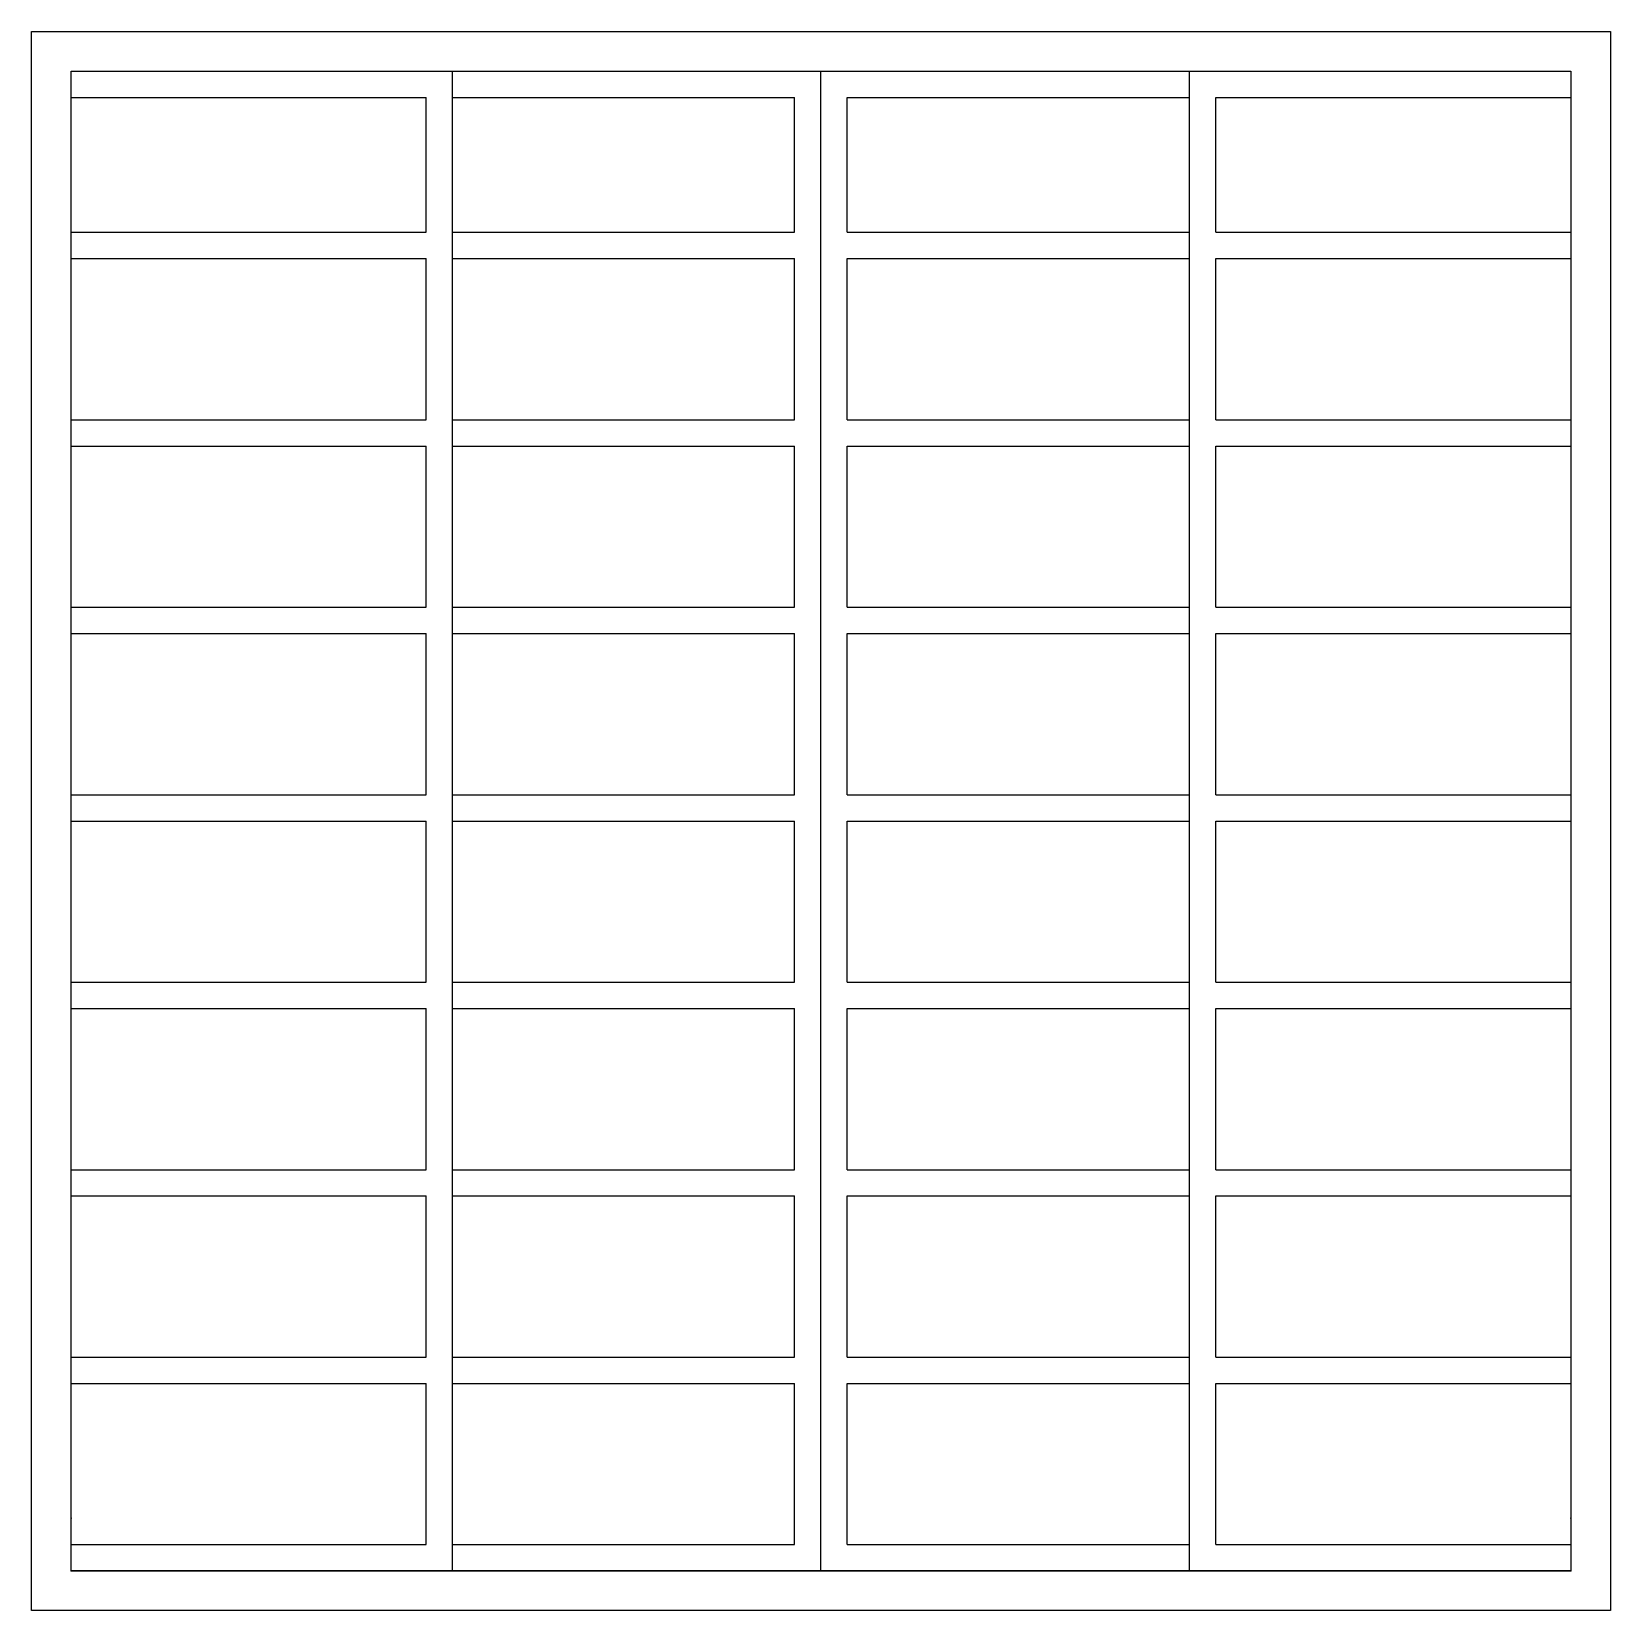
# Model space of a CAD drawing. Extents: x 35.73 to 36.93, y 9.23 to 10.43.
import ezdxf

# ---------------------------------------------------------------- set-up
doc = ezdxf.new("R2010")
doc.units = 0
doc.header["$MEASUREMENT"] = 0
doc.layers.add('ESQUADRIAS', color=7, linetype='CONTINUOUS')

msp = doc.modelspace()

# ---------------------------------------------------------------- linework, layer by layer
at = {"layer": 'ESQUADRIAS', "linetype": 'CONTINUOUS'}
for p, q in [((35.7339, 9.2292), (35.7339, 10.4292)), ((35.7339, 10.4292), (36.9339, 10.4292)), ((36.9339, 10.4292), (36.9339, 9.2292)), ((35.7639, 9.2592), (35.7639, 10.3992)), ((35.7639, 10.3992), (36.9039, 10.3992)), ((35.7639, 10.3992), (36.9039, 10.3992)), ((36.0539, 9.2592), (36.0539, 10.3992)), ((36.3339, 9.2592), (36.3339, 10.3992)), ((36.6139, 9.2592), (36.6139, 10.3992)), ((36.9039, 10.3992), (36.9039, 9.2592)), ((35.7639, 10.3792), (36.0339, 10.3792)), ((36.0339, 10.2767), (36.0339, 10.3792)), ((36.0539, 10.3792), (36.3139, 10.3792)), ((36.3139, 10.2767), (36.3139, 10.3792)), ((36.3539, 10.3792), (36.6139, 10.3792)), ((36.3539, 10.2767), (36.3539, 10.3792)), ((36.6339, 10.3792), (36.9039, 10.3792)), ((36.6339, 10.2767), (36.6339, 10.3792)), ((35.7639, 10.2767), (36.0339, 10.2767)), ((36.0539, 10.2767), (36.3139, 10.2767)), ((36.3539, 10.2767), (36.6139, 10.2767)), ((36.6339, 10.2767), (36.9039, 10.2767)), ((35.7639, 10.2567), (36.0339, 10.2567)), ((36.0339, 10.1342), (36.0339, 10.2567)), ((36.0539, 10.2567), (36.3139, 10.2567)), ((36.3139, 10.1342), (36.3139, 10.2567)), ((36.3539, 10.1342), (36.3539, 10.2567)), ((36.3539, 10.2567), (36.6139, 10.2567)), ((36.6339, 10.1342), (36.6339, 10.2567)), ((36.6339, 10.2567), (36.9039, 10.2567)), ((35.7639, 10.1342), (36.0339, 10.1342)), ((36.0539, 10.1342), (36.3139, 10.1342)), ((36.3539, 10.1342), (36.6139, 10.1342)), ((36.6339, 10.1342), (36.9039, 10.1342)), ((35.7639, 10.1142), (36.0339, 10.1142)), ((36.0339, 9.9917), (36.0339, 10.1142)), ((36.0539, 10.1142), (36.3139, 10.1142)), ((36.3139, 9.9917), (36.3139, 10.1142)), ((36.3539, 10.1142), (36.6139, 10.1142)), ((36.3539, 9.9917), (36.3539, 10.1142)), ((36.6339, 10.1142), (36.9039, 10.1142)), ((36.6339, 9.9917), (36.6339, 10.1142)), ((35.7639, 9.9917), (36.0339, 9.9917)), ((36.0539, 9.9917), (36.3139, 9.9917)), ((36.3539, 9.9917), (36.6139, 9.9917)), ((36.6339, 9.9917), (36.9039, 9.9917)), ((35.7639, 9.9717), (36.0339, 9.9717)), ((36.0339, 9.8492), (36.0339, 9.9717)), ((36.0539, 9.9717), (36.3139, 9.9717)), ((36.3139, 9.8492), (36.3139, 9.9717)), ((36.3539, 9.9717), (36.6139, 9.9717)), ((36.3539, 9.8492), (36.3539, 9.9717)), ((36.6339, 9.9717), (36.9039, 9.9717)), ((36.6339, 9.8492), (36.6339, 9.9717)), ((35.7639, 9.8492), (36.0339, 9.8492)), ((36.0539, 9.8492), (36.3139, 9.8492)), ((36.3539, 9.8492), (36.6139, 9.8492)), ((36.6339, 9.8492), (36.9039, 9.8492)), ((35.7639, 9.8292), (36.0339, 9.8292)), ((36.0339, 9.7067), (36.0339, 9.8292)), ((36.0539, 9.8292), (36.3139, 9.8292)), ((36.3139, 9.7067), (36.3139, 9.8292)), ((36.3539, 9.8292), (36.6139, 9.8292)), ((36.3539, 9.7067), (36.3539, 9.8292)), ((36.6339, 9.8292), (36.9039, 9.8292)), ((36.6339, 9.7067), (36.6339, 9.8292)), ((35.7639, 9.7067), (36.0339, 9.7067)), ((36.0539, 9.7067), (36.3139, 9.7067)), ((36.3539, 9.7067), (36.6139, 9.7067)), ((36.6339, 9.7067), (36.9039, 9.7067)), ((35.7639, 9.6867), (36.0339, 9.6867)), ((36.0339, 9.5642), (36.0339, 9.6867)), ((36.0539, 9.6867), (36.3139, 9.6867)), ((36.3139, 9.5642), (36.3139, 9.6867)), ((36.3539, 9.6867), (36.6139, 9.6867)), ((36.3539, 9.5642), (36.3539, 9.6867)), ((36.6339, 9.5642), (36.6339, 9.6867)), ((36.6339, 9.6867), (36.9039, 9.6867)), ((35.7639, 9.5642), (36.0339, 9.5642)), ((36.0539, 9.5642), (36.3139, 9.5642)), ((36.3539, 9.5642), (36.6139, 9.5642)), ((36.6339, 9.5642), (36.9039, 9.5642)), ((35.7639, 9.5442), (36.0339, 9.5442)), ((36.0339, 9.4217), (36.0339, 9.5442)), ((36.0539, 9.5442), (36.3139, 9.5442)), ((36.3139, 9.4217), (36.3139, 9.5442)), ((36.3539, 9.5442), (36.6139, 9.5442)), ((36.3539, 9.4217), (36.3539, 9.5442)), ((36.6339, 9.5442), (36.9039, 9.5442)), ((36.6339, 9.4217), (36.6339, 9.5442)), ((35.7639, 9.4217), (36.0339, 9.4217)), ((36.0539, 9.4217), (36.3139, 9.4217)), ((36.3539, 9.4217), (36.6139, 9.4217)), ((36.6339, 9.4217), (36.9039, 9.4217)), ((35.7639, 9.4017), (36.0339, 9.4017)), ((36.0339, 9.2792), (36.0339, 9.4017)), ((36.0539, 9.4017), (36.3139, 9.4017)), ((36.3139, 9.2792), (36.3139, 9.4017)), ((36.3539, 9.4017), (36.6139, 9.4017)), ((36.3539, 9.2792), (36.3539, 9.4017)), ((36.6339, 9.4017), (36.9039, 9.4017)), ((36.6339, 9.2792), (36.6339, 9.4017)), ((35.7639, 9.2792), (36.0339, 9.2792)), ((36.0539, 9.2792), (36.3139, 9.2792)), ((36.3539, 9.2792), (36.6139, 9.2792)), ((36.6339, 9.2792), (36.9039, 9.2792)), ((36.9039, 9.2592), (35.7639, 9.2592)), ((35.7639, 9.2592), (36.9039, 9.2592)), ((36.9339, 9.2292), (35.7339, 9.2292))]:
    msp.add_line(p, q, dxfattribs=at)
for p in [(36.0539, 10.2767), (36.0539, 10.2567), (36.0539, 10.1342), (36.0539, 10.1142), (36.0539, 9.9917), (36.0539, 9.9717), (36.0539, 9.8492), (36.0539, 9.8292), (36.0539, 9.7067), (36.0539, 9.6867), (36.0539, 9.5642), (36.0539, 9.5442), (36.0539, 9.4217), (36.0539, 9.4017), (35.7639, 9.2992), (36.9039, 9.2992), (35.7639, 9.2792), (35.7639, 9.2792), (36.9039, 9.2792), (36.9039, 9.2792), (35.7639, 9.2592), (36.9039, 9.2592)]:
    msp.add_point(p, dxfattribs=at)

doc.saveas('drawing.dxf')
